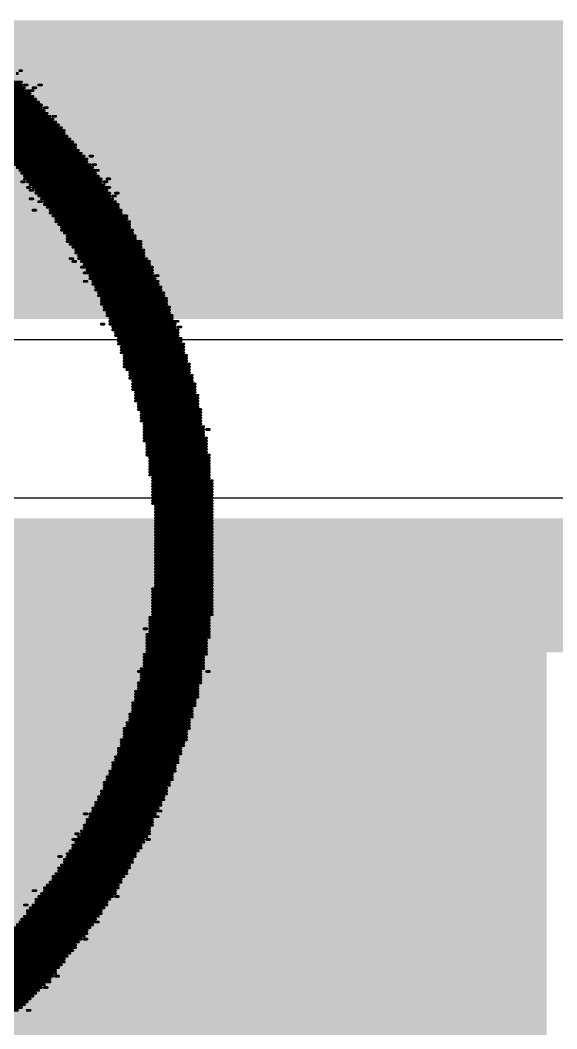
# Model space of a CAD drawing. Header units: inches. Extents: x -5 to 433, y -20 to 71.
# Drawn here: x 24.48 to 29.27, y 50.06 to 59.05 of the extents above; entities that cross this region are included whole.
import ezdxf

# ---------------------------------------------------------------- set-up
doc = ezdxf.new("R2010")
doc.units = ezdxf.units.IN
doc.layers.add('Bottom Overlay', color=54, linetype='Continuous')
doc.layers.add('Top Layer', color=1, linetype='Continuous')

msp = doc.modelspace()

# ---------------------------------------------------------------- hatches: boundary and pattern name
at = {"layer": 'Top Layer'}
for points in [[(8.89, 56.388), (76.581, 56.388), (76.581, 59.055), (8.89, 59.055)], [(24.1058, 54.61), (24.1058, 53.4162), (64.5414, 53.4162), (64.5414, 54.61)], [(24.1554, 38.5064), (29.1842, 38.5064), (29.1842, 54.4576), (24.1554, 54.4576)], [(24.1059, 10.3124), (26.7462, 10.3124), (26.7462, 54.0655), (24.1059, 54.0655)]]:
    msp.add_hatch(color=1, dxfattribs=at).paths.add_polyline_path(points)

# ---------------------------------------------------------------- linework, layer by layer
at = {"layer": 'Bottom Overlay', "const_width": 0.0254}
for points in [[(24.4462, 58.5788), (24.4716, 58.5788)], [(24.4716, 58.6042), (24.497, 58.6042)], [(23.6588, 58.5026), (24.497, 58.5026)], [(23.6842, 58.4772), (24.497, 58.4772)], [(24.5224, 58.4772), (24.5478, 58.4772)], [(24.6494, 58.4772), (24.6748, 58.4772)], [(23.735, 58.4518), (24.5224, 58.4518)], [(23.7604, 58.4264), (24.5986, 58.4264)], [(23.7858, 58.401), (24.5732, 58.401)], [(24.5986, 58.4518), (24.624, 58.4518)], [(23.8112, 58.3756), (24.5986, 58.3756)], [(23.8112, 58.3502), (24.624, 58.3502)], [(23.8874, 58.3248), (24.6494, 58.3248)], [(23.9128, 58.2994), (24.6748, 58.2994)], [(23.9128, 58.274), (24.6748, 58.274)], [(23.9636, 58.2486), (24.7002, 58.2486)], [(23.989, 58.2232), (24.7256, 58.2232)], [(24.7002, 58.274), (24.7256, 58.274)], [(24.0144, 58.1978), (24.751, 58.1978)], [(24.0398, 58.1724), (24.7764, 58.1724)], [(24.0652, 58.147), (24.8018, 58.147)], [(24.0906, 58.1216), (24.8272, 58.1216)], [(24.7764, 58.1978), (24.8018, 58.1978)], [(24.116, 58.0962), (24.8526, 58.0962)], [(24.1414, 58.0708), (24.878, 58.0708)], [(24.1668, 58.0454), (24.878, 58.0454)], [(24.1922, 58.02), (24.9034, 58.02)], [(24.1922, 57.9946), (24.9288, 57.9946)], [(24.243, 57.9692), (24.9542, 57.9692)], [(24.2684, 57.9438), (24.9796, 57.9438)], [(24.2938, 57.9184), (24.9796, 57.9184)], [(24.3192, 57.893), (25.005, 57.893)], [(24.3446, 57.8676), (25.0304, 57.8676)], [(24.37, 57.8422), (25.0558, 57.8422)], [(24.3954, 57.8168), (25.0812, 57.8168)], [(24.3954, 57.7914), (25.0812, 57.7914)], [(24.4208, 57.766), (25.1066, 57.766)], [(25.1066, 57.8422), (25.132, 57.8422)], [(25.132, 57.766), (25.1574, 57.766)], [(24.4462, 57.7406), (25.132, 57.7406)], [(24.4716, 57.7152), (25.1828, 57.7152)], [(24.497, 57.6898), (25.1574, 57.6898)], [(24.5224, 57.6644), (25.1828, 57.6644)], [(24.497, 57.6136), (24.5224, 57.6136)], [(24.5224, 57.639), (25.2082, 57.639)], [(24.5478, 57.6136), (25.2082, 57.6136)], [(24.5732, 57.5882), (25.2336, 57.5882)], [(25.2336, 57.6136), (25.259, 57.6136)], [(25.259, 57.639), (25.2844, 57.639)], [(24.5478, 57.5628), (24.5732, 57.5628)], [(24.5732, 57.5374), (24.5986, 57.5374)], [(24.5986, 57.5628), (25.2844, 57.5628)], [(24.624, 57.5374), (25.259, 57.5374)], [(24.624, 57.512), (25.2844, 57.512)], [(24.6494, 57.4866), (25.2844, 57.4866)], [(25.3098, 57.4866), (25.3352, 57.4866)], [(25.3352, 57.512), (25.3606, 57.512)], [(24.5732, 57.4612), (24.5986, 57.4612)], [(24.6494, 57.4358), (24.6748, 57.4358)], [(24.6748, 57.4612), (25.3098, 57.4612)], [(24.7002, 57.4358), (25.3352, 57.4358)], [(24.7002, 57.4104), (25.3606, 57.4104)], [(24.5986, 57.3596), (24.624, 57.3596)], [(24.7256, 57.385), (25.3606, 57.385)], [(24.751, 57.3596), (25.386, 57.3596)], [(24.751, 57.3342), (25.386, 57.3342)], [(24.7764, 57.3088), (25.4368, 57.3088)], [(24.8018, 57.2834), (25.4368, 57.2834)], [(24.8018, 57.258), (25.4622, 57.258)], [(24.8272, 57.2326), (25.4622, 57.2326)], [(24.8526, 57.2072), (25.4622, 57.2072)], [(24.8526, 57.1818), (25.4876, 57.1818)], [(24.878, 57.1564), (25.4876, 57.1564)], [(24.9034, 57.131), (25.513, 57.131)], [(24.9034, 57.1056), (25.513, 57.1056)], [(24.9034, 57.0802), (25.5638, 57.0802)], [(24.9288, 57.0548), (25.5638, 57.0548)], [(24.9542, 57.0294), (25.5638, 57.0294)], [(24.9796, 57.004), (25.5892, 57.004)], [(24.9796, 56.9786), (25.5892, 56.9786)], [(25.005, 56.9532), (25.5892, 56.9532)], [(24.9288, 56.9278), (24.9542, 56.9278)], [(24.9542, 56.9024), (24.9796, 56.9024)], [(25.005, 56.9278), (25.6146, 56.9278)], [(25.0304, 56.9024), (25.64, 56.9024)], [(25.0558, 56.877), (25.64, 56.877)], [(25.0304, 56.8516), (25.6654, 56.8516)], [(25.0558, 56.8008), (25.6654, 56.8008)], [(25.0812, 56.8262), (25.6654, 56.8262)], [(25.1066, 56.7754), (25.7162, 56.7754)], [(25.0558, 56.7246), (25.0812, 56.7246)], [(25.1066, 56.75), (25.6908, 56.75)], [(25.132, 56.7246), (25.7162, 56.7246)], [(25.132, 56.6992), (25.7162, 56.6992)], [(25.1574, 56.6738), (25.7416, 56.6738)], [(25.1574, 56.6484), (25.7416, 56.6484)], [(25.1828, 56.623), (25.767, 56.623)], [(25.1828, 56.5976), (25.767, 56.5976)], [(25.2082, 56.5722), (25.7924, 56.5722)], [(25.2082, 56.5468), (25.7924, 56.5468)], [(25.2082, 56.5214), (25.7924, 56.5214)], [(25.2336, 56.496), (25.8178, 56.496)], [(25.2336, 56.4706), (25.8178, 56.4706)], [(25.259, 56.4452), (25.8178, 56.4452)], [(25.259, 56.4198), (25.8432, 56.4198)], [(25.2082, 56.3436), (25.2336, 56.3436)], [(25.2844, 56.3944), (25.8432, 56.3944)], [(25.2844, 56.369), (25.894, 56.369)], [(25.2844, 56.3436), (25.8686, 56.3436)], [(25.3098, 56.3182), (25.8686, 56.3182)], [(25.894, 56.3182), (25.9194, 56.3182)], [(25.3098, 56.2928), (25.894, 56.2928)], [(25.3352, 56.2674), (25.894, 56.2674)], [(25.3352, 56.242), (25.894, 56.242)], [(25.3606, 56.2166), (25.9194, 56.2166)], [(25.3606, 56.1912), (25.9194, 56.1912)], [(25.3606, 56.1658), (25.9448, 56.1658)], [(25.386, 56.1404), (25.9448, 56.1404)], [(25.386, 56.115), (25.9448, 56.115)], [(25.386, 56.0896), (25.9448, 56.0896)], [(25.4114, 56.0642), (25.9702, 56.0642)], [(25.4114, 56.0388), (25.9702, 56.0388)], [(25.4114, 56.0134), (25.9702, 56.0134)], [(25.4114, 55.988), (25.9956, 55.988)], [(25.4114, 55.9626), (25.9956, 55.9626)], [(25.4368, 55.9372), (25.9956, 55.9372)], [(25.4622, 55.9118), (25.9956, 55.9118)], [(25.4622, 55.8864), (26.021, 55.8864)], [(25.4622, 55.861), (26.021, 55.861)], [(25.4876, 55.8356), (26.021, 55.8356)], [(25.4876, 55.8102), (26.0464, 55.8102)], [(25.4876, 55.7848), (26.0464, 55.7848)], [(25.4876, 55.7594), (26.0464, 55.7594)], [(25.513, 55.734), (26.0464, 55.734)], [(25.513, 55.7086), (26.0718, 55.7086)], [(25.513, 55.6832), (26.0718, 55.6832)], [(25.513, 55.6578), (26.0718, 55.6578)], [(25.5384, 55.6324), (26.0718, 55.6324)], [(25.5384, 55.607), (26.0718, 55.607)], [(25.5384, 55.5816), (26.0972, 55.5816)], [(25.5638, 55.5562), (26.0972, 55.5562)], [(25.5638, 55.5308), (26.0972, 55.5308)], [(25.5638, 55.5054), (26.0972, 55.5054)], [(25.5638, 55.48), (26.0972, 55.48)], [(25.5892, 55.4546), (26.0972, 55.4546)], [(25.5892, 55.4292), (26.1226, 55.4292)], [(25.5892, 55.4038), (26.1226, 55.4038)], [(25.5892, 55.3784), (26.1226, 55.3784)], [(25.5892, 55.353), (26.1226, 55.353)], [(25.5892, 55.3276), (26.148, 55.3276)], [(26.148, 55.4038), (26.1734, 55.4038)], [(25.5892, 55.3022), (26.148, 55.3022)], [(25.6146, 55.2768), (26.148, 55.2768)], [(25.6146, 55.2514), (26.148, 55.2514)], [(25.6146, 55.226), (26.148, 55.226)], [(25.6146, 55.2006), (26.148, 55.2006)], [(25.6146, 55.1752), (26.1734, 55.1752)], [(25.64, 55.1498), (26.1734, 55.1498)], [(25.64, 55.1244), (26.1734, 55.1244)], [(25.64, 55.099), (26.1734, 55.099)], [(25.64, 55.0736), (26.1734, 55.0736)], [(25.64, 55.0482), (26.1734, 55.0482)], [(25.64, 55.0228), (26.1734, 55.0228)], [(25.64, 54.9974), (26.1734, 54.9974)], [(25.6654, 54.972), (26.1734, 54.972)], [(25.6654, 54.9466), (26.1988, 54.9466)], [(25.6654, 54.9212), (26.1988, 54.9212)], [(25.6654, 54.8958), (26.1988, 54.8958)], [(25.6654, 54.8704), (26.1988, 54.8704)], [(25.6654, 54.845), (26.1988, 54.845)], [(25.6654, 54.8196), (26.1988, 54.8196)], [(25.6654, 54.7942), (26.1988, 54.7942)], [(25.6654, 54.7688), (26.1988, 54.7688)], [(25.6654, 54.7434), (26.1988, 54.7434)], [(25.6908, 54.718), (26.1988, 54.718)], [(25.6908, 54.6926), (26.1988, 54.6926)], [(25.6908, 54.6672), (26.1988, 54.6672)], [(25.6908, 54.6418), (26.1988, 54.6418)], [(25.6908, 54.6164), (26.1988, 54.6164)], [(25.6908, 54.591), (26.1988, 54.591)], [(25.6908, 54.5656), (26.1988, 54.5656)], [(25.6908, 54.5402), (26.1988, 54.5402)], [(25.6908, 54.5148), (26.1988, 54.5148)], [(25.6908, 54.4894), (26.1988, 54.4894)], [(25.6908, 54.464), (26.1988, 54.464)], [(25.6908, 54.4386), (26.1988, 54.4386)], [(25.6908, 54.4132), (26.1988, 54.4132)], [(25.6908, 54.3878), (26.1988, 54.3878)], [(25.6908, 54.3624), (26.1988, 54.3624)], [(25.6908, 54.337), (26.1988, 54.337)], [(25.6908, 54.3116), (26.1988, 54.3116)], [(25.6908, 54.2862), (26.1988, 54.2862)], [(25.6908, 54.2608), (26.1988, 54.2608)], [(25.6908, 54.2354), (26.1988, 54.2354)], [(25.6908, 54.21), (26.1988, 54.21)], [(25.6908, 54.1846), (26.1988, 54.1846)], [(25.6908, 54.1592), (26.1988, 54.1592)], [(25.6908, 54.1338), (26.1988, 54.1338)], [(25.6908, 54.1084), (26.1988, 54.1084)], [(25.6908, 54.083), (26.1988, 54.083)], [(25.6654, 53.9814), (26.1988, 53.9814)], [(25.6908, 54.0576), (26.1988, 54.0576)], [(25.6908, 54.0322), (26.1988, 54.0322)], [(25.6908, 54.0068), (26.1988, 54.0068)], [(25.6654, 53.956), (26.1988, 53.956)], [(25.6654, 53.9306), (26.1988, 53.9306)], [(25.6654, 53.9052), (26.1988, 53.9052)], [(25.6654, 53.8798), (26.1988, 53.8798)], [(25.6654, 53.8544), (26.1988, 53.8544)], [(25.6654, 53.829), (26.1988, 53.829)], [(25.6654, 53.8036), (26.1988, 53.8036)], [(25.64, 53.7274), (26.1734, 53.7274)], [(25.6654, 53.7782), (26.1988, 53.7782)], [(25.6654, 53.7528), (26.1988, 53.7528)], [(25.5892, 53.6258), (25.6146, 53.6258)], [(25.64, 53.702), (26.1734, 53.702)], [(25.64, 53.6766), (26.1734, 53.6766)], [(25.64, 53.6512), (26.1734, 53.6512)], [(25.64, 53.6258), (26.1734, 53.6258)], [(25.6146, 53.575), (26.1734, 53.575)], [(25.6146, 53.5496), (26.1734, 53.5496)], [(25.64, 53.6004), (26.1734, 53.6004)], [(25.6146, 53.5242), (26.148, 53.5242)], [(25.6146, 53.4988), (26.148, 53.4988)], [(25.6146, 53.4734), (26.148, 53.4734)], [(25.6146, 53.448), (26.148, 53.448)], [(25.5892, 53.3972), (26.148, 53.3972)], [(25.5892, 53.3718), (26.1226, 53.3718)], [(25.5892, 53.3464), (26.1226, 53.3464)], [(25.6146, 53.4226), (26.148, 53.4226)], [(25.5638, 53.2702), (26.1226, 53.2702)], [(25.5892, 53.321), (26.1226, 53.321)], [(25.5892, 53.2956), (26.1226, 53.2956)], [(25.5384, 53.2448), (26.0972, 53.2448)], [(25.5638, 53.2194), (26.0972, 53.2194)], [(25.5638, 53.194), (26.0972, 53.194)], [(25.5638, 53.1686), (26.0972, 53.1686)], [(26.148, 53.2448), (26.1734, 53.2448)], [(25.5384, 53.1432), (26.0972, 53.1432)], [(25.5384, 53.1178), (26.0718, 53.1178)], [(25.5384, 53.0924), (26.0718, 53.0924)], [(25.513, 53.067), (26.0718, 53.067)], [(25.513, 53.0416), (26.0718, 53.0416)], [(25.513, 53.0162), (26.0718, 53.0162)], [(25.513, 52.9908), (26.0464, 52.9908)], [(25.4876, 52.9654), (26.0464, 52.9654)], [(25.4876, 52.94), (26.0464, 52.94)], [(25.4876, 52.9146), (26.021, 52.9146)], [(25.4622, 52.8638), (26.021, 52.8638)], [(25.4622, 52.8384), (26.021, 52.8384)], [(25.4622, 52.813), (25.9956, 52.813)], [(25.4876, 52.8892), (26.021, 52.8892)], [(25.4114, 52.7368), (25.9956, 52.7368)], [(25.4368, 52.7876), (25.9956, 52.7876)], [(25.4368, 52.7622), (25.9956, 52.7622)], [(25.386, 52.6352), (25.9702, 52.6352)], [(25.4114, 52.7114), (25.9702, 52.7114)], [(25.4114, 52.686), (25.9702, 52.686)], [(25.4114, 52.6606), (25.9702, 52.6606)], [(25.3606, 52.559), (25.9194, 52.559)], [(25.386, 52.6098), (25.9448, 52.6098)], [(25.386, 52.5844), (25.9448, 52.5844)], [(25.3352, 52.4828), (25.894, 52.4828)], [(25.3352, 52.4574), (25.894, 52.4574)], [(25.3606, 52.5336), (25.9194, 52.5336)], [(25.3606, 52.5082), (25.9194, 52.5082)], [(25.2844, 52.3558), (25.8686, 52.3558)], [(25.3098, 52.432), (25.894, 52.432)], [(25.3098, 52.4066), (25.8686, 52.4066)], [(25.3098, 52.3812), (25.8686, 52.3812)], [(25.259, 52.305), (25.8432, 52.305)], [(25.259, 52.2796), (25.8432, 52.2796)], [(25.2844, 52.3304), (25.8432, 52.3304)], [(25.2082, 52.178), (25.7924, 52.178)], [(25.2336, 52.2542), (25.8178, 52.2542)], [(25.2336, 52.2288), (25.8178, 52.2288)], [(25.2336, 52.2034), (25.7924, 52.2034)], [(25.1828, 52.1272), (25.767, 52.1272)], [(25.1828, 52.1018), (25.767, 52.1018)], [(25.2082, 52.1526), (25.7924, 52.1526)], [(25.132, 52.0256), (25.7162, 52.0256)], [(25.132, 52.0002), (25.7416, 52.0002)], [(25.1574, 52.0764), (25.7416, 52.0764)], [(25.1574, 52.051), (25.7416, 52.051)], [(25.0558, 51.9748), (25.0812, 51.9748)], [(25.0812, 51.924), (25.6654, 51.924)], [(25.1066, 51.9748), (25.6908, 51.9748)], [(25.1066, 51.9494), (25.7162, 51.9494)], [(25.0304, 51.8224), (25.64, 51.8224)], [(25.0558, 51.8732), (25.6654, 51.8732)], [(25.0558, 51.8478), (25.64, 51.8478)], [(25.0812, 51.8986), (25.6654, 51.8986)], [(24.9542, 51.7462), (25.5892, 51.7462)], [(24.9796, 51.797), (25.005, 51.797)], [(25.005, 51.7716), (25.6146, 51.7716)], [(25.0304, 51.797), (25.64, 51.797)], [(25.6146, 51.7462), (25.64, 51.7462)], [(24.9288, 51.6446), (25.5384, 51.6446)], [(24.9542, 51.6954), (25.5638, 51.6954)], [(24.9542, 51.67), (25.5638, 51.67)], [(24.9796, 51.7208), (25.5892, 51.7208)], [(24.8272, 51.5938), (24.8526, 51.5938)], [(24.878, 51.5684), (25.4876, 51.5684)], [(24.9034, 51.6192), (25.513, 51.6192)], [(24.9034, 51.5938), (25.513, 51.5938)], [(24.8272, 51.4922), (25.4622, 51.4922)], [(24.8272, 51.4668), (25.4368, 51.4668)], [(24.8526, 51.5176), (25.4622, 51.5176)], [(24.878, 51.543), (25.4876, 51.543)], [(24.7764, 51.416), (25.4114, 51.416)], [(24.7764, 51.3906), (25.386, 51.3906)], [(24.8018, 51.4414), (25.4368, 51.4414)], [(24.5986, 51.289), (24.624, 51.289)], [(24.7002, 51.3144), (25.3606, 51.3144)], [(24.7002, 51.289), (25.3352, 51.289)], [(24.7256, 51.3398), (25.3606, 51.3398)], [(24.751, 51.3652), (25.386, 51.3652)], [(24.624, 51.2128), (25.2844, 51.2128)], [(24.624, 51.1874), (25.259, 51.1874)], [(24.6494, 51.2382), (25.3098, 51.2382)], [(24.6748, 51.2636), (25.3352, 51.2636)], [(25.3352, 51.2382), (25.3606, 51.2382)], [(24.5224, 51.162), (24.5478, 51.162)], [(24.5478, 51.1112), (25.2082, 51.1112)], [(24.5732, 51.1366), (25.2336, 51.1366)], [(24.5986, 51.162), (25.259, 51.162)], [(24.4716, 51.0096), (25.1828, 51.0096)], [(24.497, 51.035), (25.1574, 51.035)], [(24.5224, 51.0604), (25.1828, 51.0604)], [(24.5478, 51.0858), (25.2082, 51.0858)], [(24.4208, 50.9588), (25.1066, 50.9588)], [(24.4208, 50.9334), (25.0812, 50.9334)], [(24.4462, 50.9842), (25.132, 50.9842)], [(24.3192, 50.8318), (25.005, 50.8318)], [(24.3446, 50.8572), (25.0304, 50.8572)], [(24.37, 50.8826), (25.0558, 50.8826)], [(24.3954, 50.908), (25.0812, 50.908)], [(25.0558, 50.8572), (25.0812, 50.8572)], [(24.243, 50.7556), (24.9542, 50.7556)], [(24.2684, 50.781), (24.9796, 50.781)], [(24.2938, 50.8064), (24.9796, 50.8064)], [(24.1414, 50.654), (24.878, 50.654)], [(24.1668, 50.6794), (24.878, 50.6794)], [(24.1922, 50.7048), (24.9034, 50.7048)], [(24.2176, 50.7302), (24.9288, 50.7302)], [(24.0652, 50.5778), (24.8018, 50.5778)], [(24.0906, 50.6032), (24.8272, 50.6032)], [(24.116, 50.6286), (24.8526, 50.6286)], [(23.9636, 50.4762), (24.751, 50.4762)], [(23.989, 50.5016), (24.751, 50.5016)], [(24.0144, 50.527), (24.7764, 50.527)], [(24.0398, 50.5524), (24.8018, 50.5524)], [(24.8018, 50.527), (24.8272, 50.527)], [(23.862, 50.4), (24.6494, 50.4)], [(23.9128, 50.4254), (24.6748, 50.4254)], [(23.9382, 50.4508), (24.7002, 50.4508)], [(24.7002, 50.4254), (24.7256, 50.4254)], [(23.7604, 50.2984), (24.5478, 50.2984)], [(23.7858, 50.3238), (24.5732, 50.3238)], [(23.8112, 50.3492), (24.5986, 50.3492)], [(23.862, 50.3746), (24.624, 50.3746)], [(23.6588, 50.2222), (24.4716, 50.2222)], [(23.6842, 50.2476), (24.497, 50.2476)], [(23.735, 50.273), (24.5224, 50.273)], [(24.5478, 50.2222), (24.5732, 50.2222)]]:
    msp.add_lwpolyline(points, dxfattribs=at)
at = {"layer": 'Bottom Overlay', "const_width": 0.0127}
for points in [[(24.4907, 58.6042, 1), (24.5034, 58.6042, 1)], [(24.4907, 58.5026, 1), (24.5034, 58.5026, 1)], [(24.4907, 58.4772, 1), (24.5034, 58.4772, 1)], [(24.5161, 58.4772, 1), (24.5288, 58.4772, 1)], [(24.5415, 58.4772, 1), (24.5542, 58.4772, 1)], [(24.6431, 58.4772, 1), (24.6558, 58.4772, 1)], [(24.6685, 58.4772, 1), (24.6812, 58.4772, 1)], [(24.5161, 58.4518, 1), (24.5288, 58.4518, 1)], [(24.5669, 58.401, 1), (24.5796, 58.401, 1)], [(24.5923, 58.4518, 1), (24.605, 58.4518, 1)], [(24.5923, 58.4264, 1), (24.605, 58.4264, 1)], [(24.6177, 58.4518, 1), (24.6304, 58.4518, 1)], [(24.5923, 58.3756, 1), (24.605, 58.3756, 1)], [(24.6177, 58.3502, 1), (24.6304, 58.3502, 1)], [(24.6431, 58.3248, 1), (24.6558, 58.3248, 1)], [(24.6685, 58.2994, 1), (24.6812, 58.2994, 1)], [(24.6685, 58.274, 1), (24.6812, 58.274, 1)], [(24.6939, 58.274, 1), (24.7066, 58.274, 1)], [(24.6939, 58.2486, 1), (24.7066, 58.2486, 1)], [(24.7193, 58.274, 1), (24.732, 58.274, 1)], [(24.7193, 58.2232, 1), (24.732, 58.2232, 1)], [(24.7447, 58.1978, 1), (24.7574, 58.1978, 1)], [(24.7701, 58.1978, 1), (24.7828, 58.1978, 1)], [(24.7701, 58.1724, 1), (24.7828, 58.1724, 1)], [(24.7955, 58.1978, 1), (24.8082, 58.1978, 1)], [(24.7955, 58.147, 1), (24.8082, 58.147, 1)], [(24.8209, 58.1216, 1), (24.8336, 58.1216, 1)], [(24.8463, 58.0962, 1), (24.859, 58.0962, 1)], [(24.8717, 58.0708, 1), (24.8844, 58.0708, 1)], [(24.8717, 58.0454, 1), (24.8844, 58.0454, 1)], [(24.8971, 58.02, 1), (24.9098, 58.02, 1)], [(24.9225, 57.9946, 1), (24.9352, 57.9946, 1)], [(24.9479, 57.9692, 1), (24.9606, 57.9692, 1)], [(24.9733, 57.9438, 1), (24.986, 57.9438, 1)], [(24.9733, 57.9184, 1), (24.986, 57.9184, 1)], [(24.9987, 57.893, 1), (25.0114, 57.893, 1)], [(25.0241, 57.8676, 1), (25.0368, 57.8676, 1)], [(25.0495, 57.8422, 1), (25.0622, 57.8422, 1)], [(25.0749, 57.8168, 1), (25.0876, 57.8168, 1)], [(25.0749, 57.7914, 1), (25.0876, 57.7914, 1)], [(25.1003, 57.8422, 1), (25.113, 57.8422, 1)], [(25.1003, 57.766, 1), (25.113, 57.766, 1)], [(25.1257, 57.8422, 1), (25.1384, 57.8422, 1)], [(25.1257, 57.766, 1), (25.1384, 57.766, 1)], [(25.1511, 57.766, 1), (25.1638, 57.766, 1)], [(24.4907, 57.6898, 1), (24.5034, 57.6898, 1)], [(24.5161, 57.6644, 1), (24.5288, 57.6644, 1)], [(25.1257, 57.7406, 1), (25.1384, 57.7406, 1)], [(25.1511, 57.6898, 1), (25.1638, 57.6898, 1)], [(25.1765, 57.7152, 1), (25.1892, 57.7152, 1)], [(25.1765, 57.6644, 1), (25.1892, 57.6644, 1)], [(24.4907, 57.6136, 1), (24.5034, 57.6136, 1)], [(24.5161, 57.639, 1), (24.5288, 57.639, 1)], [(24.5161, 57.6136, 1), (24.5288, 57.6136, 1)], [(24.5415, 57.6136, 1), (24.5542, 57.6136, 1)], [(24.5669, 57.5882, 1), (24.5796, 57.5882, 1)], [(25.2019, 57.639, 1), (25.2146, 57.639, 1)], [(25.2019, 57.6136, 1), (25.2146, 57.6136, 1)], [(25.2273, 57.6136, 1), (25.24, 57.6136, 1)], [(25.2273, 57.5882, 1), (25.24, 57.5882, 1)], [(25.2527, 57.639, 1), (25.2654, 57.639, 1)], [(25.2527, 57.6136, 1), (25.2654, 57.6136, 1)], [(25.2781, 57.639, 1), (25.2908, 57.639, 1)], [(24.5415, 57.5628, 1), (24.5542, 57.5628, 1)], [(24.5669, 57.5628, 1), (24.5796, 57.5628, 1)], [(24.5669, 57.5374, 1), (24.5796, 57.5374, 1)], [(24.5923, 57.5628, 1), (24.605, 57.5628, 1)], [(24.5923, 57.5374, 1), (24.605, 57.5374, 1)], [(24.6177, 57.5374, 1), (24.6304, 57.5374, 1)], [(24.6177, 57.512, 1), (24.6304, 57.512, 1)], [(24.6431, 57.4866, 1), (24.6558, 57.4866, 1)], [(25.2527, 57.5374, 1), (25.2654, 57.5374, 1)], [(25.2781, 57.5628, 1), (25.2908, 57.5628, 1)], [(25.2781, 57.512, 1), (25.2908, 57.512, 1)], [(25.2781, 57.4866, 1), (25.2908, 57.4866, 1)], [(25.3035, 57.4866, 1), (25.3162, 57.4866, 1)], [(25.3289, 57.512, 1), (25.3416, 57.512, 1)], [(25.3289, 57.4866, 1), (25.3416, 57.4866, 1)], [(25.3543, 57.512, 1), (25.367, 57.512, 1)], [(24.5669, 57.4612, 1), (24.5796, 57.4612, 1)], [(24.5923, 57.4612, 1), (24.605, 57.4612, 1)], [(24.6431, 57.4358, 1), (24.6558, 57.4358, 1)], [(24.6685, 57.4612, 1), (24.6812, 57.4612, 1)], [(24.6685, 57.4358, 1), (24.6812, 57.4358, 1)], [(24.6939, 57.4358, 1), (24.7066, 57.4358, 1)], [(24.6939, 57.4104, 1), (24.7066, 57.4104, 1)], [(25.3035, 57.4612, 1), (25.3162, 57.4612, 1)], [(25.3289, 57.4358, 1), (25.3416, 57.4358, 1)], [(25.3543, 57.4104, 1), (25.367, 57.4104, 1)], [(24.5923, 57.3596, 1), (24.605, 57.3596, 1)], [(24.6177, 57.3596, 1), (24.6304, 57.3596, 1)], [(24.7193, 57.385, 1), (24.732, 57.385, 1)], [(24.7447, 57.3596, 1), (24.7574, 57.3596, 1)], [(24.7447, 57.3342, 1), (24.7574, 57.3342, 1)], [(24.7701, 57.3088, 1), (24.7828, 57.3088, 1)], [(25.3543, 57.385, 1), (25.367, 57.385, 1)], [(25.3797, 57.3596, 1), (25.3924, 57.3596, 1)], [(25.3797, 57.3342, 1), (25.3924, 57.3342, 1)], [(25.4305, 57.3088, 1), (25.4432, 57.3088, 1)], [(24.7955, 57.2834, 1), (24.8082, 57.2834, 1)], [(24.7955, 57.258, 1), (24.8082, 57.258, 1)], [(24.8209, 57.2326, 1), (24.8336, 57.2326, 1)], [(25.4305, 57.2834, 1), (25.4432, 57.2834, 1)], [(25.4559, 57.258, 1), (25.4686, 57.258, 1)], [(25.4559, 57.2326, 1), (25.4686, 57.2326, 1)], [(24.8463, 57.2072, 1), (24.859, 57.2072, 1)], [(24.8463, 57.1818, 1), (24.859, 57.1818, 1)], [(24.8717, 57.1564, 1), (24.8844, 57.1564, 1)], [(24.8971, 57.131, 1), (24.9098, 57.131, 1)], [(25.4559, 57.2072, 1), (25.4686, 57.2072, 1)], [(25.4813, 57.1818, 1), (25.494, 57.1818, 1)], [(25.4813, 57.1564, 1), (25.494, 57.1564, 1)], [(25.5067, 57.131, 1), (25.5194, 57.131, 1)], [(24.8971, 57.1056, 1), (24.9098, 57.1056, 1)], [(24.8971, 57.0802, 1), (24.9098, 57.0802, 1)], [(24.9225, 57.0548, 1), (24.9352, 57.0548, 1)], [(25.5067, 57.1056, 1), (25.5194, 57.1056, 1)], [(25.5575, 57.0802, 1), (25.5702, 57.0802, 1)], [(25.5575, 57.0548, 1), (25.5702, 57.0548, 1)], [(24.9479, 57.0294, 1), (24.9606, 57.0294, 1)], [(24.9733, 57.004, 1), (24.986, 57.004, 1)], [(24.9733, 56.9786, 1), (24.986, 56.9786, 1)], [(24.9987, 56.9532, 1), (25.0114, 56.9532, 1)], [(25.5575, 57.0294, 1), (25.5702, 57.0294, 1)], [(25.5829, 57.004, 1), (25.5956, 57.004, 1)], [(25.5829, 56.9786, 1), (25.5956, 56.9786, 1)], [(25.5829, 56.9532, 1), (25.5956, 56.9532, 1)], [(24.9225, 56.9278, 1), (24.9352, 56.9278, 1)], [(24.9479, 56.9278, 1), (24.9606, 56.9278, 1)], [(24.9479, 56.9024, 1), (24.9606, 56.9024, 1)], [(24.9733, 56.9024, 1), (24.986, 56.9024, 1)], [(24.9987, 56.9278, 1), (25.0114, 56.9278, 1)], [(25.0241, 56.9024, 1), (25.0368, 56.9024, 1)], [(25.0495, 56.877, 1), (25.0622, 56.877, 1)], [(25.6083, 56.9278, 1), (25.621, 56.9278, 1)], [(25.6337, 56.9024, 1), (25.6464, 56.9024, 1)], [(25.6337, 56.877, 1), (25.6464, 56.877, 1)], [(25.0241, 56.8516, 1), (25.0368, 56.8516, 1)], [(25.0495, 56.8008, 1), (25.0622, 56.8008, 1)], [(25.0749, 56.8262, 1), (25.0876, 56.8262, 1)], [(25.1003, 56.7754, 1), (25.113, 56.7754, 1)], [(25.6591, 56.8516, 1), (25.6718, 56.8516, 1)], [(25.6591, 56.8262, 1), (25.6718, 56.8262, 1)], [(25.6591, 56.8008, 1), (25.6718, 56.8008, 1)], [(25.7099, 56.7754, 1), (25.7226, 56.7754, 1)], [(25.0495, 56.7246, 1), (25.0622, 56.7246, 1)], [(25.0749, 56.7246, 1), (25.0876, 56.7246, 1)], [(25.1003, 56.75, 1), (25.113, 56.75, 1)], [(25.1257, 56.7246, 1), (25.1384, 56.7246, 1)], [(25.1257, 56.6992, 1), (25.1384, 56.6992, 1)], [(25.6845, 56.75, 1), (25.6972, 56.75, 1)], [(25.7099, 56.7246, 1), (25.7226, 56.7246, 1)], [(25.7099, 56.6992, 1), (25.7226, 56.6992, 1)], [(25.1511, 56.6738, 1), (25.1638, 56.6738, 1)], [(25.1511, 56.6484, 1), (25.1638, 56.6484, 1)], [(25.1765, 56.623, 1), (25.1892, 56.623, 1)], [(25.1765, 56.5976, 1), (25.1892, 56.5976, 1)], [(25.7353, 56.6738, 1), (25.748, 56.6738, 1)], [(25.7353, 56.6484, 1), (25.748, 56.6484, 1)], [(25.7607, 56.623, 1), (25.7734, 56.623, 1)], [(25.7607, 56.5976, 1), (25.7734, 56.5976, 1)], [(25.2019, 56.5722, 1), (25.2146, 56.5722, 1)], [(25.2019, 56.5468, 1), (25.2146, 56.5468, 1)], [(25.2019, 56.5214, 1), (25.2146, 56.5214, 1)], [(25.2273, 56.496, 1), (25.24, 56.496, 1)], [(25.7861, 56.5722, 1), (25.7988, 56.5722, 1)], [(25.7861, 56.5468, 1), (25.7988, 56.5468, 1)], [(25.7861, 56.5214, 1), (25.7988, 56.5214, 1)], [(25.8115, 56.496, 1), (25.8242, 56.496, 1)], [(25.2273, 56.4706, 1), (25.24, 56.4706, 1)], [(25.2527, 56.4452, 1), (25.2654, 56.4452, 1)], [(25.2527, 56.4198, 1), (25.2654, 56.4198, 1)], [(25.8115, 56.4706, 1), (25.8242, 56.4706, 1)], [(25.8115, 56.4452, 1), (25.8242, 56.4452, 1)], [(25.8369, 56.4198, 1), (25.8496, 56.4198, 1)], [(25.2019, 56.3436, 1), (25.2146, 56.3436, 1)], [(25.2273, 56.3436, 1), (25.24, 56.3436, 1)], [(25.2781, 56.3944, 1), (25.2908, 56.3944, 1)], [(25.2781, 56.369, 1), (25.2908, 56.369, 1)], [(25.2781, 56.3436, 1), (25.2908, 56.3436, 1)], [(25.3035, 56.3182, 1), (25.3162, 56.3182, 1)], [(25.8369, 56.3944, 1), (25.8496, 56.3944, 1)], [(25.8623, 56.3436, 1), (25.875, 56.3436, 1)], [(25.8623, 56.3182, 1), (25.875, 56.3182, 1)], [(25.8877, 56.369, 1), (25.9004, 56.369, 1)], [(25.8877, 56.3182, 1), (25.9004, 56.3182, 1)], [(25.9131, 56.3182, 1), (25.9258, 56.3182, 1)], [(25.3035, 56.2928, 1), (25.3162, 56.2928, 1)], [(25.3289, 56.2674, 1), (25.3416, 56.2674, 1)], [(25.3289, 56.242, 1), (25.3416, 56.242, 1)], [(25.8877, 56.2928, 1), (25.9004, 56.2928, 1)], [(25.8877, 56.2674, 1), (25.9004, 56.2674, 1)], [(25.8877, 56.242, 1), (25.9004, 56.242, 1)], [(25.3543, 56.2166, 1), (25.367, 56.2166, 1)], [(25.3543, 56.1912, 1), (25.367, 56.1912, 1)], [(25.3543, 56.1658, 1), (25.367, 56.1658, 1)], [(25.3797, 56.1404, 1), (25.3924, 56.1404, 1)], [(25.9131, 56.2166, 1), (25.9258, 56.2166, 1)], [(25.9131, 56.1912, 1), (25.9258, 56.1912, 1)], [(25.9385, 56.1658, 1), (25.9512, 56.1658, 1)], [(25.9385, 56.1404, 1), (25.9512, 56.1404, 1)], [(25.3797, 56.115, 1), (25.3924, 56.115, 1)], [(25.3797, 56.0896, 1), (25.3924, 56.0896, 1)], [(25.4051, 56.0642, 1), (25.4178, 56.0642, 1)], [(25.9385, 56.115, 1), (25.9512, 56.115, 1)], [(25.9385, 56.0896, 1), (25.9512, 56.0896, 1)], [(25.9639, 56.0642, 1), (25.9766, 56.0642, 1)], [(25.4051, 56.0388, 1), (25.4178, 56.0388, 1)], [(25.4051, 56.0134, 1), (25.4178, 56.0134, 1)], [(25.4051, 55.988, 1), (25.4178, 55.988, 1)], [(25.4051, 55.9626, 1), (25.4178, 55.9626, 1)], [(25.9639, 56.0388, 1), (25.9766, 56.0388, 1)], [(25.9639, 56.0134, 1), (25.9766, 56.0134, 1)], [(25.9893, 55.988, 1), (26.002, 55.988, 1)], [(25.9893, 55.9626, 1), (26.002, 55.9626, 1)], [(25.4305, 55.9372, 1), (25.4432, 55.9372, 1)], [(25.4559, 55.9118, 1), (25.4686, 55.9118, 1)], [(25.4559, 55.8864, 1), (25.4686, 55.8864, 1)], [(25.9893, 55.9372, 1), (26.002, 55.9372, 1)], [(25.9893, 55.9118, 1), (26.002, 55.9118, 1)], [(26.0147, 55.8864, 1), (26.0274, 55.8864, 1)], [(25.4559, 55.861, 1), (25.4686, 55.861, 1)], [(25.4813, 55.8356, 1), (25.494, 55.8356, 1)], [(25.4813, 55.8102, 1), (25.494, 55.8102, 1)], [(25.4813, 55.7848, 1), (25.494, 55.7848, 1)], [(26.0147, 55.861, 1), (26.0274, 55.861, 1)], [(26.0147, 55.8356, 1), (26.0274, 55.8356, 1)], [(26.0401, 55.8102, 1), (26.0528, 55.8102, 1)], [(26.0401, 55.7848, 1), (26.0528, 55.7848, 1)], [(25.4813, 55.7594, 1), (25.494, 55.7594, 1)], [(25.5067, 55.734, 1), (25.5194, 55.734, 1)], [(25.5067, 55.7086, 1), (25.5194, 55.7086, 1)], [(26.0401, 55.7594, 1), (26.0528, 55.7594, 1)], [(26.0401, 55.734, 1), (26.0528, 55.734, 1)], [(26.0655, 55.7086, 1), (26.0782, 55.7086, 1)], [(25.5067, 55.6832, 1), (25.5194, 55.6832, 1)], [(25.5067, 55.6578, 1), (25.5194, 55.6578, 1)], [(25.5321, 55.6324, 1), (25.5448, 55.6324, 1)], [(25.5321, 55.607, 1), (25.5448, 55.607, 1)], [(26.0655, 55.6832, 1), (26.0782, 55.6832, 1)], [(26.0655, 55.6578, 1), (26.0782, 55.6578, 1)], [(26.0655, 55.6324, 1), (26.0782, 55.6324, 1)], [(26.0655, 55.607, 1), (26.0782, 55.607, 1)], [(25.5321, 55.5816, 1), (25.5448, 55.5816, 1)], [(25.5575, 55.5562, 1), (25.5702, 55.5562, 1)], [(25.5575, 55.5308, 1), (25.5702, 55.5308, 1)], [(25.5575, 55.5054, 1), (25.5702, 55.5054, 1)], [(26.0909, 55.5816, 1), (26.1036, 55.5816, 1)], [(26.0909, 55.5562, 1), (26.1036, 55.5562, 1)], [(26.0909, 55.5308, 1), (26.1036, 55.5308, 1)], [(26.0909, 55.5054, 1), (26.1036, 55.5054, 1)], [(25.5575, 55.48, 1), (25.5702, 55.48, 1)], [(25.5829, 55.4546, 1), (25.5956, 55.4546, 1)], [(25.5829, 55.4292, 1), (25.5956, 55.4292, 1)], [(26.0909, 55.48, 1), (26.1036, 55.48, 1)], [(26.0909, 55.4546, 1), (26.1036, 55.4546, 1)], [(26.1163, 55.4292, 1), (26.129, 55.4292, 1)], [(25.5829, 55.4038, 1), (25.5956, 55.4038, 1)], [(25.5829, 55.3784, 1), (25.5956, 55.3784, 1)], [(25.5829, 55.353, 1), (25.5956, 55.353, 1)], [(25.5829, 55.3276, 1), (25.5956, 55.3276, 1)], [(26.1163, 55.4038, 1), (26.129, 55.4038, 1)], [(26.1163, 55.3784, 1), (26.129, 55.3784, 1)], [(26.1163, 55.353, 1), (26.129, 55.353, 1)], [(26.1417, 55.4038, 1), (26.1544, 55.4038, 1)], [(26.1417, 55.3276, 1), (26.1544, 55.3276, 1)], [(26.1671, 55.4038, 1), (26.1798, 55.4038, 1)], [(25.5829, 55.3022, 1), (25.5956, 55.3022, 1)], [(25.6083, 55.2768, 1), (25.621, 55.2768, 1)], [(25.6083, 55.2514, 1), (25.621, 55.2514, 1)], [(26.1417, 55.3022, 1), (26.1544, 55.3022, 1)], [(26.1417, 55.2768, 1), (26.1544, 55.2768, 1)], [(26.1417, 55.2514, 1), (26.1544, 55.2514, 1)], [(25.6083, 55.226, 1), (25.621, 55.226, 1)], [(25.6083, 55.2006, 1), (25.621, 55.2006, 1)], [(25.6083, 55.1752, 1), (25.621, 55.1752, 1)], [(25.6337, 55.1498, 1), (25.6464, 55.1498, 1)], [(26.1417, 55.226, 1), (26.1544, 55.226, 1)], [(26.1417, 55.2006, 1), (26.1544, 55.2006, 1)], [(26.1671, 55.1752, 1), (26.1798, 55.1752, 1)], [(26.1671, 55.1498, 1), (26.1798, 55.1498, 1)], [(25.6337, 55.1244, 1), (25.6464, 55.1244, 1)], [(25.6337, 55.099, 1), (25.6464, 55.099, 1)], [(25.6337, 55.0736, 1), (25.6464, 55.0736, 1)], [(26.1671, 55.1244, 1), (26.1798, 55.1244, 1)], [(26.1671, 55.099, 1), (26.1798, 55.099, 1)], [(26.1671, 55.0736, 1), (26.1798, 55.0736, 1)], [(25.6337, 55.0482, 1), (25.6464, 55.0482, 1)], [(25.6337, 55.0228, 1), (25.6464, 55.0228, 1)], [(25.6337, 54.9974, 1), (25.6464, 54.9974, 1)], [(25.6591, 54.972, 1), (25.6718, 54.972, 1)], [(26.1671, 55.0482, 1), (26.1798, 55.0482, 1)], [(26.1671, 55.0228, 1), (26.1798, 55.0228, 1)], [(26.1671, 54.9974, 1), (26.1798, 54.9974, 1)], [(26.1671, 54.972, 1), (26.1798, 54.972, 1)], [(25.6591, 54.9466, 1), (25.6718, 54.9466, 1)], [(25.6591, 54.9212, 1), (25.6718, 54.9212, 1)], [(25.6591, 54.8958, 1), (25.6718, 54.8958, 1)], [(26.1925, 54.9466, 1), (26.2052, 54.9466, 1)], [(26.1925, 54.9212, 1), (26.2052, 54.9212, 1)], [(26.1925, 54.8958, 1), (26.2052, 54.8958, 1)], [(25.6591, 54.8704, 1), (25.6718, 54.8704, 1)], [(25.6591, 54.845, 1), (25.6718, 54.845, 1)], [(25.6591, 54.8196, 1), (25.6718, 54.8196, 1)], [(25.6591, 54.7942, 1), (25.6718, 54.7942, 1)], [(26.1925, 54.8704, 1), (26.2052, 54.8704, 1)], [(26.1925, 54.845, 1), (26.2052, 54.845, 1)], [(26.1925, 54.8196, 1), (26.2052, 54.8196, 1)], [(26.1925, 54.7942, 1), (26.2052, 54.7942, 1)], [(25.6591, 54.7688, 1), (25.6718, 54.7688, 1)], [(25.6591, 54.7434, 1), (25.6718, 54.7434, 1)], [(25.6845, 54.718, 1), (25.6972, 54.718, 1)], [(26.1925, 54.7688, 1), (26.2052, 54.7688, 1)], [(26.1925, 54.7434, 1), (26.2052, 54.7434, 1)], [(26.1925, 54.718, 1), (26.2052, 54.718, 1)], [(25.6845, 54.6926, 1), (25.6972, 54.6926, 1)], [(25.6845, 54.6672, 1), (25.6972, 54.6672, 1)], [(25.6845, 54.6418, 1), (25.6972, 54.6418, 1)], [(25.6845, 54.6164, 1), (25.6972, 54.6164, 1)], [(26.1925, 54.6926, 1), (26.2052, 54.6926, 1)], [(26.1925, 54.6672, 1), (26.2052, 54.6672, 1)], [(26.1925, 54.6418, 1), (26.2052, 54.6418, 1)], [(26.1925, 54.6164, 1), (26.2052, 54.6164, 1)], [(25.6845, 54.591, 1), (25.6972, 54.591, 1)], [(25.6845, 54.5656, 1), (25.6972, 54.5656, 1)], [(25.6845, 54.5402, 1), (25.6972, 54.5402, 1)], [(25.6845, 54.5148, 1), (25.6972, 54.5148, 1)], [(26.1925, 54.591, 1), (26.2052, 54.591, 1)], [(26.1925, 54.5656, 1), (26.2052, 54.5656, 1)], [(26.1925, 54.5402, 1), (26.2052, 54.5402, 1)], [(26.1925, 54.5148, 1), (26.2052, 54.5148, 1)], [(25.6845, 54.4894, 1), (25.6972, 54.4894, 1)], [(25.6845, 54.464, 1), (25.6972, 54.464, 1)], [(25.6845, 54.4386, 1), (25.6972, 54.4386, 1)], [(26.1925, 54.4894, 1), (26.2052, 54.4894, 1)], [(26.1925, 54.464, 1), (26.2052, 54.464, 1)], [(26.1925, 54.4386, 1), (26.2052, 54.4386, 1)], [(25.6845, 54.4132, 1), (25.6972, 54.4132, 1)], [(25.6845, 54.3878, 1), (25.6972, 54.3878, 1)], [(25.6845, 54.3624, 1), (25.6972, 54.3624, 1)], [(25.6845, 54.337, 1), (25.6972, 54.337, 1)], [(26.1925, 54.4132, 1), (26.2052, 54.4132, 1)], [(26.1925, 54.3878, 1), (26.2052, 54.3878, 1)], [(26.1925, 54.3624, 1), (26.2052, 54.3624, 1)], [(26.1925, 54.337, 1), (26.2052, 54.337, 1)], [(25.6845, 54.3116, 1), (25.6972, 54.3116, 1)], [(25.6845, 54.2862, 1), (25.6972, 54.2862, 1)], [(25.6845, 54.2608, 1), (25.6972, 54.2608, 1)], [(26.1925, 54.3116, 1), (26.2052, 54.3116, 1)], [(26.1925, 54.2862, 1), (26.2052, 54.2862, 1)], [(26.1925, 54.2608, 1), (26.2052, 54.2608, 1)], [(25.6845, 54.2354, 1), (25.6972, 54.2354, 1)], [(25.6845, 54.21, 1), (25.6972, 54.21, 1)], [(25.6845, 54.1846, 1), (25.6972, 54.1846, 1)], [(25.6845, 54.1592, 1), (25.6972, 54.1592, 1)], [(26.1925, 54.2354, 1), (26.2052, 54.2354, 1)], [(26.1925, 54.21, 1), (26.2052, 54.21, 1)], [(26.1925, 54.1846, 1), (26.2052, 54.1846, 1)], [(26.1925, 54.1592, 1), (26.2052, 54.1592, 1)], [(25.6845, 54.1338, 1), (25.6972, 54.1338, 1)], [(25.6845, 54.1084, 1), (25.6972, 54.1084, 1)], [(25.6845, 54.083, 1), (25.6972, 54.083, 1)], [(26.1925, 54.1338, 1), (26.2052, 54.1338, 1)], [(26.1925, 54.1084, 1), (26.2052, 54.1084, 1)], [(26.1925, 54.083, 1), (26.2052, 54.083, 1)], [(25.6591, 53.9814, 1), (25.6718, 53.9814, 1)], [(25.6845, 54.0576, 1), (25.6972, 54.0576, 1)], [(25.6845, 54.0322, 1), (25.6972, 54.0322, 1)], [(25.6845, 54.0068, 1), (25.6972, 54.0068, 1)], [(26.1925, 54.0576, 1), (26.2052, 54.0576, 1)], [(26.1925, 54.0322, 1), (26.2052, 54.0322, 1)], [(26.1925, 54.0068, 1), (26.2052, 54.0068, 1)], [(26.1925, 53.9814, 1), (26.2052, 53.9814, 1)], [(25.6591, 53.956, 1), (25.6718, 53.956, 1)], [(25.6591, 53.9306, 1), (25.6718, 53.9306, 1)], [(25.6591, 53.9052, 1), (25.6718, 53.9052, 1)], [(26.1925, 53.956, 1), (26.2052, 53.956, 1)], [(26.1925, 53.9306, 1), (26.2052, 53.9306, 1)], [(26.1925, 53.9052, 1), (26.2052, 53.9052, 1)], [(25.6591, 53.8798, 1), (25.6718, 53.8798, 1)], [(25.6591, 53.8544, 1), (25.6718, 53.8544, 1)], [(25.6591, 53.829, 1), (25.6718, 53.829, 1)], [(25.6591, 53.8036, 1), (25.6718, 53.8036, 1)], [(26.1925, 53.8798, 1), (26.2052, 53.8798, 1)], [(26.1925, 53.8544, 1), (26.2052, 53.8544, 1)], [(26.1925, 53.829, 1), (26.2052, 53.829, 1)], [(26.1925, 53.8036, 1), (26.2052, 53.8036, 1)], [(25.6337, 53.7274, 1), (25.6464, 53.7274, 1)], [(25.6591, 53.7782, 1), (25.6718, 53.7782, 1)], [(25.6591, 53.7528, 1), (25.6718, 53.7528, 1)], [(26.1671, 53.7274, 1), (26.1798, 53.7274, 1)], [(26.1925, 53.7782, 1), (26.2052, 53.7782, 1)], [(26.1925, 53.7528, 1), (26.2052, 53.7528, 1)], [(25.5829, 53.6258, 1), (25.5956, 53.6258, 1)], [(25.6083, 53.6258, 1), (25.621, 53.6258, 1)], [(25.6337, 53.702, 1), (25.6464, 53.702, 1)], [(25.6337, 53.6766, 1), (25.6464, 53.6766, 1)], [(25.6337, 53.6512, 1), (25.6464, 53.6512, 1)], [(25.6337, 53.6258, 1), (25.6464, 53.6258, 1)], [(26.1671, 53.702, 1), (26.1798, 53.702, 1)], [(26.1671, 53.6766, 1), (26.1798, 53.6766, 1)], [(26.1671, 53.6512, 1), (26.1798, 53.6512, 1)], [(26.1671, 53.6258, 1), (26.1798, 53.6258, 1)], [(25.6083, 53.575, 1), (25.621, 53.575, 1)], [(25.6083, 53.5496, 1), (25.621, 53.5496, 1)], [(25.6337, 53.6004, 1), (25.6464, 53.6004, 1)], [(26.1671, 53.6004, 1), (26.1798, 53.6004, 1)], [(26.1671, 53.575, 1), (26.1798, 53.575, 1)], [(26.1671, 53.5496, 1), (26.1798, 53.5496, 1)], [(25.6083, 53.5242, 1), (25.621, 53.5242, 1)], [(25.6083, 53.4988, 1), (25.621, 53.4988, 1)], [(25.6083, 53.4734, 1), (25.621, 53.4734, 1)], [(25.6083, 53.448, 1), (25.621, 53.448, 1)], [(26.1417, 53.5242, 1), (26.1544, 53.5242, 1)], [(26.1417, 53.4988, 1), (26.1544, 53.4988, 1)], [(26.1417, 53.4734, 1), (26.1544, 53.4734, 1)], [(26.1417, 53.448, 1), (26.1544, 53.448, 1)], [(25.5829, 53.3972, 1), (25.5956, 53.3972, 1)], [(25.5829, 53.3718, 1), (25.5956, 53.3718, 1)], [(25.5829, 53.3464, 1), (25.5956, 53.3464, 1)], [(25.6083, 53.4226, 1), (25.621, 53.4226, 1)], [(26.1163, 53.3718, 1), (26.129, 53.3718, 1)], [(26.1163, 53.3464, 1), (26.129, 53.3464, 1)], [(26.1417, 53.4226, 1), (26.1544, 53.4226, 1)], [(26.1417, 53.3972, 1), (26.1544, 53.3972, 1)], [(25.5575, 53.2702, 1), (25.5702, 53.2702, 1)], [(25.5829, 53.321, 1), (25.5956, 53.321, 1)], [(25.5829, 53.2956, 1), (25.5956, 53.2956, 1)], [(26.1163, 53.321, 1), (26.129, 53.321, 1)], [(26.1163, 53.2956, 1), (26.129, 53.2956, 1)], [(26.1163, 53.2702, 1), (26.129, 53.2702, 1)], [(25.5321, 53.2448, 1), (25.5448, 53.2448, 1)], [(25.5575, 53.2194, 1), (25.5702, 53.2194, 1)], [(25.5575, 53.194, 1), (25.5702, 53.194, 1)], [(25.5575, 53.1686, 1), (25.5702, 53.1686, 1)], [(26.0909, 53.2448, 1), (26.1036, 53.2448, 1)], [(26.0909, 53.2194, 1), (26.1036, 53.2194, 1)], [(26.0909, 53.194, 1), (26.1036, 53.194, 1)], [(26.0909, 53.1686, 1), (26.1036, 53.1686, 1)], [(26.1417, 53.2448, 1), (26.1544, 53.2448, 1)], [(26.1671, 53.2448, 1), (26.1798, 53.2448, 1)], [(25.5321, 53.1432, 1), (25.5448, 53.1432, 1)], [(25.5321, 53.1178, 1), (25.5448, 53.1178, 1)], [(25.5321, 53.0924, 1), (25.5448, 53.0924, 1)], [(26.0655, 53.1178, 1), (26.0782, 53.1178, 1)], [(26.0655, 53.0924, 1), (26.0782, 53.0924, 1)], [(26.0909, 53.1432, 1), (26.1036, 53.1432, 1)], [(25.5067, 53.067, 1), (25.5194, 53.067, 1)], [(25.5067, 53.0416, 1), (25.5194, 53.0416, 1)], [(25.5067, 53.0162, 1), (25.5194, 53.0162, 1)], [(25.5067, 52.9908, 1), (25.5194, 52.9908, 1)], [(26.0401, 52.9908, 1), (26.0528, 52.9908, 1)], [(26.0655, 53.067, 1), (26.0782, 53.067, 1)], [(26.0655, 53.0416, 1), (26.0782, 53.0416, 1)], [(26.0655, 53.0162, 1), (26.0782, 53.0162, 1)], [(25.4813, 52.9654, 1), (25.494, 52.9654, 1)], [(25.4813, 52.94, 1), (25.494, 52.94, 1)], [(25.4813, 52.9146, 1), (25.494, 52.9146, 1)], [(26.0147, 52.9146, 1), (26.0274, 52.9146, 1)], [(26.0401, 52.9654, 1), (26.0528, 52.9654, 1)], [(26.0401, 52.94, 1), (26.0528, 52.94, 1)], [(25.4559, 52.8638, 1), (25.4686, 52.8638, 1)], [(25.4559, 52.8384, 1), (25.4686, 52.8384, 1)], [(25.4559, 52.813, 1), (25.4686, 52.813, 1)], [(25.4813, 52.8892, 1), (25.494, 52.8892, 1)], [(25.9893, 52.813, 1), (26.002, 52.813, 1)], [(26.0147, 52.8892, 1), (26.0274, 52.8892, 1)], [(26.0147, 52.8638, 1), (26.0274, 52.8638, 1)], [(26.0147, 52.8384, 1), (26.0274, 52.8384, 1)], [(25.4051, 52.7368, 1), (25.4178, 52.7368, 1)], [(25.4305, 52.7876, 1), (25.4432, 52.7876, 1)], [(25.4305, 52.7622, 1), (25.4432, 52.7622, 1)], [(25.9893, 52.7876, 1), (26.002, 52.7876, 1)], [(25.9893, 52.7622, 1), (26.002, 52.7622, 1)], [(25.9893, 52.7368, 1), (26.002, 52.7368, 1)], [(25.3797, 52.6352, 1), (25.3924, 52.6352, 1)], [(25.4051, 52.7114, 1), (25.4178, 52.7114, 1)], [(25.4051, 52.686, 1), (25.4178, 52.686, 1)], [(25.4051, 52.6606, 1), (25.4178, 52.6606, 1)], [(25.9639, 52.7114, 1), (25.9766, 52.7114, 1)], [(25.9639, 52.686, 1), (25.9766, 52.686, 1)], [(25.9639, 52.6606, 1), (25.9766, 52.6606, 1)], [(25.9639, 52.6352, 1), (25.9766, 52.6352, 1)], [(25.3543, 52.559, 1), (25.367, 52.559, 1)], [(25.3797, 52.6098, 1), (25.3924, 52.6098, 1)], [(25.3797, 52.5844, 1), (25.3924, 52.5844, 1)], [(25.9131, 52.559, 1), (25.9258, 52.559, 1)], [(25.9385, 52.6098, 1), (25.9512, 52.6098, 1)], [(25.9385, 52.5844, 1), (25.9512, 52.5844, 1)], [(25.3289, 52.4828, 1), (25.3416, 52.4828, 1)], [(25.3289, 52.4574, 1), (25.3416, 52.4574, 1)], [(25.3543, 52.5336, 1), (25.367, 52.5336, 1)], [(25.3543, 52.5082, 1), (25.367, 52.5082, 1)], [(25.8877, 52.4828, 1), (25.9004, 52.4828, 1)], [(25.8877, 52.4574, 1), (25.9004, 52.4574, 1)], [(25.9131, 52.5336, 1), (25.9258, 52.5336, 1)], [(25.9131, 52.5082, 1), (25.9258, 52.5082, 1)], [(25.2781, 52.3558, 1), (25.2908, 52.3558, 1)], [(25.3035, 52.432, 1), (25.3162, 52.432, 1)], [(25.3035, 52.4066, 1), (25.3162, 52.4066, 1)], [(25.3035, 52.3812, 1), (25.3162, 52.3812, 1)], [(25.8623, 52.4066, 1), (25.875, 52.4066, 1)], [(25.8623, 52.3812, 1), (25.875, 52.3812, 1)], [(25.8623, 52.3558, 1), (25.875, 52.3558, 1)], [(25.8877, 52.432, 1), (25.9004, 52.432, 1)], [(25.2527, 52.305, 1), (25.2654, 52.305, 1)], [(25.2527, 52.2796, 1), (25.2654, 52.2796, 1)], [(25.2781, 52.3304, 1), (25.2908, 52.3304, 1)], [(25.8369, 52.3304, 1), (25.8496, 52.3304, 1)], [(25.8369, 52.305, 1), (25.8496, 52.305, 1)], [(25.8369, 52.2796, 1), (25.8496, 52.2796, 1)], [(25.2019, 52.178, 1), (25.2146, 52.178, 1)], [(25.2273, 52.2542, 1), (25.24, 52.2542, 1)], [(25.2273, 52.2288, 1), (25.24, 52.2288, 1)], [(25.2273, 52.2034, 1), (25.24, 52.2034, 1)], [(25.7861, 52.2034, 1), (25.7988, 52.2034, 1)], [(25.7861, 52.178, 1), (25.7988, 52.178, 1)], [(25.8115, 52.2542, 1), (25.8242, 52.2542, 1)], [(25.8115, 52.2288, 1), (25.8242, 52.2288, 1)], [(25.1765, 52.1272, 1), (25.1892, 52.1272, 1)], [(25.1765, 52.1018, 1), (25.1892, 52.1018, 1)], [(25.2019, 52.1526, 1), (25.2146, 52.1526, 1)], [(25.7607, 52.1272, 1), (25.7734, 52.1272, 1)], [(25.7607, 52.1018, 1), (25.7734, 52.1018, 1)], [(25.7861, 52.1526, 1), (25.7988, 52.1526, 1)], [(25.1257, 52.0256, 1), (25.1384, 52.0256, 1)], [(25.1257, 52.0002, 1), (25.1384, 52.0002, 1)], [(25.1511, 52.0764, 1), (25.1638, 52.0764, 1)], [(25.1511, 52.051, 1), (25.1638, 52.051, 1)], [(25.7099, 52.0256, 1), (25.7226, 52.0256, 1)], [(25.7353, 52.0764, 1), (25.748, 52.0764, 1)], [(25.7353, 52.051, 1), (25.748, 52.051, 1)], [(25.7353, 52.0002, 1), (25.748, 52.0002, 1)], [(25.0495, 51.9748, 1), (25.0622, 51.9748, 1)], [(25.0749, 51.9748, 1), (25.0876, 51.9748, 1)], [(25.0749, 51.924, 1), (25.0876, 51.924, 1)], [(25.1003, 51.9748, 1), (25.113, 51.9748, 1)], [(25.1003, 51.9494, 1), (25.113, 51.9494, 1)], [(25.6591, 51.924, 1), (25.6718, 51.924, 1)], [(25.6845, 51.9748, 1), (25.6972, 51.9748, 1)], [(25.7099, 51.9494, 1), (25.7226, 51.9494, 1)], [(25.0241, 51.8224, 1), (25.0368, 51.8224, 1)], [(25.0495, 51.8732, 1), (25.0622, 51.8732, 1)], [(25.0495, 51.8478, 1), (25.0622, 51.8478, 1)], [(25.0749, 51.8986, 1), (25.0876, 51.8986, 1)], [(25.6337, 51.8478, 1), (25.6464, 51.8478, 1)], [(25.6337, 51.8224, 1), (25.6464, 51.8224, 1)], [(25.6591, 51.8986, 1), (25.6718, 51.8986, 1)], [(25.6591, 51.8732, 1), (25.6718, 51.8732, 1)], [(24.9479, 51.7462, 1), (24.9606, 51.7462, 1)], [(24.9733, 51.797, 1), (24.986, 51.797, 1)], [(24.9987, 51.797, 1), (25.0114, 51.797, 1)], [(24.9987, 51.7716, 1), (25.0114, 51.7716, 1)], [(25.0241, 51.797, 1), (25.0368, 51.797, 1)], [(25.5829, 51.7462, 1), (25.5956, 51.7462, 1)], [(25.6083, 51.7716, 1), (25.621, 51.7716, 1)], [(25.6083, 51.7462, 1), (25.621, 51.7462, 1)], [(25.6337, 51.797, 1), (25.6464, 51.797, 1)], [(25.6337, 51.7462, 1), (25.6464, 51.7462, 1)], [(24.9225, 51.6446, 1), (24.9352, 51.6446, 1)], [(24.9479, 51.6954, 1), (24.9606, 51.6954, 1)], [(24.9479, 51.67, 1), (24.9606, 51.67, 1)], [(24.9733, 51.7208, 1), (24.986, 51.7208, 1)], [(25.5321, 51.6446, 1), (25.5448, 51.6446, 1)], [(25.5575, 51.6954, 1), (25.5702, 51.6954, 1)], [(25.5575, 51.67, 1), (25.5702, 51.67, 1)], [(25.5829, 51.7208, 1), (25.5956, 51.7208, 1)], [(24.8209, 51.5938, 1), (24.8336, 51.5938, 1)], [(24.8463, 51.5938, 1), (24.859, 51.5938, 1)], [(24.8717, 51.5684, 1), (24.8844, 51.5684, 1)], [(24.8971, 51.6192, 1), (24.9098, 51.6192, 1)], [(24.8971, 51.5938, 1), (24.9098, 51.5938, 1)], [(25.4813, 51.5684, 1), (25.494, 51.5684, 1)], [(25.5067, 51.6192, 1), (25.5194, 51.6192, 1)], [(25.5067, 51.5938, 1), (25.5194, 51.5938, 1)], [(24.8209, 51.4922, 1), (24.8336, 51.4922, 1)], [(24.8209, 51.4668, 1), (24.8336, 51.4668, 1)], [(24.8463, 51.5176, 1), (24.859, 51.5176, 1)], [(24.8717, 51.543, 1), (24.8844, 51.543, 1)], [(25.4305, 51.4668, 1), (25.4432, 51.4668, 1)], [(25.4559, 51.5176, 1), (25.4686, 51.5176, 1)], [(25.4559, 51.4922, 1), (25.4686, 51.4922, 1)], [(25.4813, 51.543, 1), (25.494, 51.543, 1)], [(24.7701, 51.416, 1), (24.7828, 51.416, 1)], [(24.7701, 51.3906, 1), (24.7828, 51.3906, 1)], [(24.7955, 51.4414, 1), (24.8082, 51.4414, 1)], [(25.3797, 51.3906, 1), (25.3924, 51.3906, 1)], [(25.4051, 51.416, 1), (25.4178, 51.416, 1)], [(25.4305, 51.4414, 1), (25.4432, 51.4414, 1)], [(24.5923, 51.289, 1), (24.605, 51.289, 1)], [(24.6177, 51.289, 1), (24.6304, 51.289, 1)], [(24.6939, 51.3144, 1), (24.7066, 51.3144, 1)], [(24.6939, 51.289, 1), (24.7066, 51.289, 1)], [(24.7193, 51.3398, 1), (24.732, 51.3398, 1)], [(24.7447, 51.3652, 1), (24.7574, 51.3652, 1)], [(25.3289, 51.289, 1), (25.3416, 51.289, 1)], [(25.3543, 51.3398, 1), (25.367, 51.3398, 1)], [(25.3543, 51.3144, 1), (25.367, 51.3144, 1)], [(25.3797, 51.3652, 1), (25.3924, 51.3652, 1)], [(24.6177, 51.2128, 1), (24.6304, 51.2128, 1)], [(24.6177, 51.1874, 1), (24.6304, 51.1874, 1)], [(24.6431, 51.2382, 1), (24.6558, 51.2382, 1)], [(24.6685, 51.2636, 1), (24.6812, 51.2636, 1)], [(25.2527, 51.1874, 1), (25.2654, 51.1874, 1)], [(25.2781, 51.2128, 1), (25.2908, 51.2128, 1)], [(25.3035, 51.2382, 1), (25.3162, 51.2382, 1)], [(25.3289, 51.2636, 1), (25.3416, 51.2636, 1)], [(25.3289, 51.2382, 1), (25.3416, 51.2382, 1)], [(25.3543, 51.2382, 1), (25.367, 51.2382, 1)], [(24.5161, 51.162, 1), (24.5288, 51.162, 1)], [(24.5415, 51.162, 1), (24.5542, 51.162, 1)], [(24.5415, 51.1112, 1), (24.5542, 51.1112, 1)], [(24.5669, 51.1366, 1), (24.5796, 51.1366, 1)], [(24.5923, 51.162, 1), (24.605, 51.162, 1)], [(25.2019, 51.1112, 1), (25.2146, 51.1112, 1)], [(25.2273, 51.1366, 1), (25.24, 51.1366, 1)], [(25.2527, 51.162, 1), (25.2654, 51.162, 1)], [(24.4907, 51.035, 1), (24.5034, 51.035, 1)], [(24.5161, 51.0604, 1), (24.5288, 51.0604, 1)], [(24.5415, 51.0858, 1), (24.5542, 51.0858, 1)], [(25.1511, 51.035, 1), (25.1638, 51.035, 1)], [(25.1765, 51.0604, 1), (25.1892, 51.0604, 1)], [(25.1765, 51.0096, 1), (25.1892, 51.0096, 1)], [(25.2019, 51.0858, 1), (25.2146, 51.0858, 1)], [(25.0749, 50.9334, 1), (25.0876, 50.9334, 1)], [(25.1003, 50.9588, 1), (25.113, 50.9588, 1)], [(25.1257, 50.9842, 1), (25.1384, 50.9842, 1)], [(24.9987, 50.8318, 1), (25.0114, 50.8318, 1)], [(25.0241, 50.8572, 1), (25.0368, 50.8572, 1)], [(25.0495, 50.8826, 1), (25.0622, 50.8826, 1)], [(25.0495, 50.8572, 1), (25.0622, 50.8572, 1)], [(25.0749, 50.908, 1), (25.0876, 50.908, 1)], [(25.0749, 50.8572, 1), (25.0876, 50.8572, 1)], [(24.9479, 50.7556, 1), (24.9606, 50.7556, 1)], [(24.9733, 50.8064, 1), (24.986, 50.8064, 1)], [(24.9733, 50.781, 1), (24.986, 50.781, 1)], [(24.8717, 50.6794, 1), (24.8844, 50.6794, 1)], [(24.8717, 50.654, 1), (24.8844, 50.654, 1)], [(24.8971, 50.7048, 1), (24.9098, 50.7048, 1)], [(24.9225, 50.7302, 1), (24.9352, 50.7302, 1)], [(24.7955, 50.5778, 1), (24.8082, 50.5778, 1)], [(24.8209, 50.6032, 1), (24.8336, 50.6032, 1)], [(24.8463, 50.6286, 1), (24.859, 50.6286, 1)], [(24.7447, 50.5016, 1), (24.7574, 50.5016, 1)], [(24.7447, 50.4762, 1), (24.7574, 50.4762, 1)], [(24.7701, 50.527, 1), (24.7828, 50.527, 1)], [(24.7955, 50.5524, 1), (24.8082, 50.5524, 1)], [(24.7955, 50.527, 1), (24.8082, 50.527, 1)], [(24.8209, 50.527, 1), (24.8336, 50.527, 1)], [(24.6431, 50.4, 1), (24.6558, 50.4, 1)], [(24.6685, 50.4254, 1), (24.6812, 50.4254, 1)], [(24.6939, 50.4508, 1), (24.7066, 50.4508, 1)], [(24.6939, 50.4254, 1), (24.7066, 50.4254, 1)], [(24.7193, 50.4254, 1), (24.732, 50.4254, 1)], [(24.5415, 50.2984, 1), (24.5542, 50.2984, 1)], [(24.5669, 50.3238, 1), (24.5796, 50.3238, 1)], [(24.5923, 50.3492, 1), (24.605, 50.3492, 1)], [(24.6177, 50.3746, 1), (24.6304, 50.3746, 1)], [(24.4907, 50.2476, 1), (24.5034, 50.2476, 1)], [(24.5161, 50.273, 1), (24.5288, 50.273, 1)], [(24.5415, 50.2222, 1), (24.5542, 50.2222, 1)], [(24.5669, 50.2222, 1), (24.5796, 50.2222, 1)]]:
    msp.add_lwpolyline(points, format="xyb", close=True, dxfattribs=at)
at = {"layer": 'Top Layer'}
for p, q in [((14.1513, 56.2067), (74.2026, 56.2067)), ((64.5414, 54.7913), (24.1058, 54.7913))]:
    msp.add_line(p, q, dxfattribs=at)

doc.saveas('drawing.dxf')
